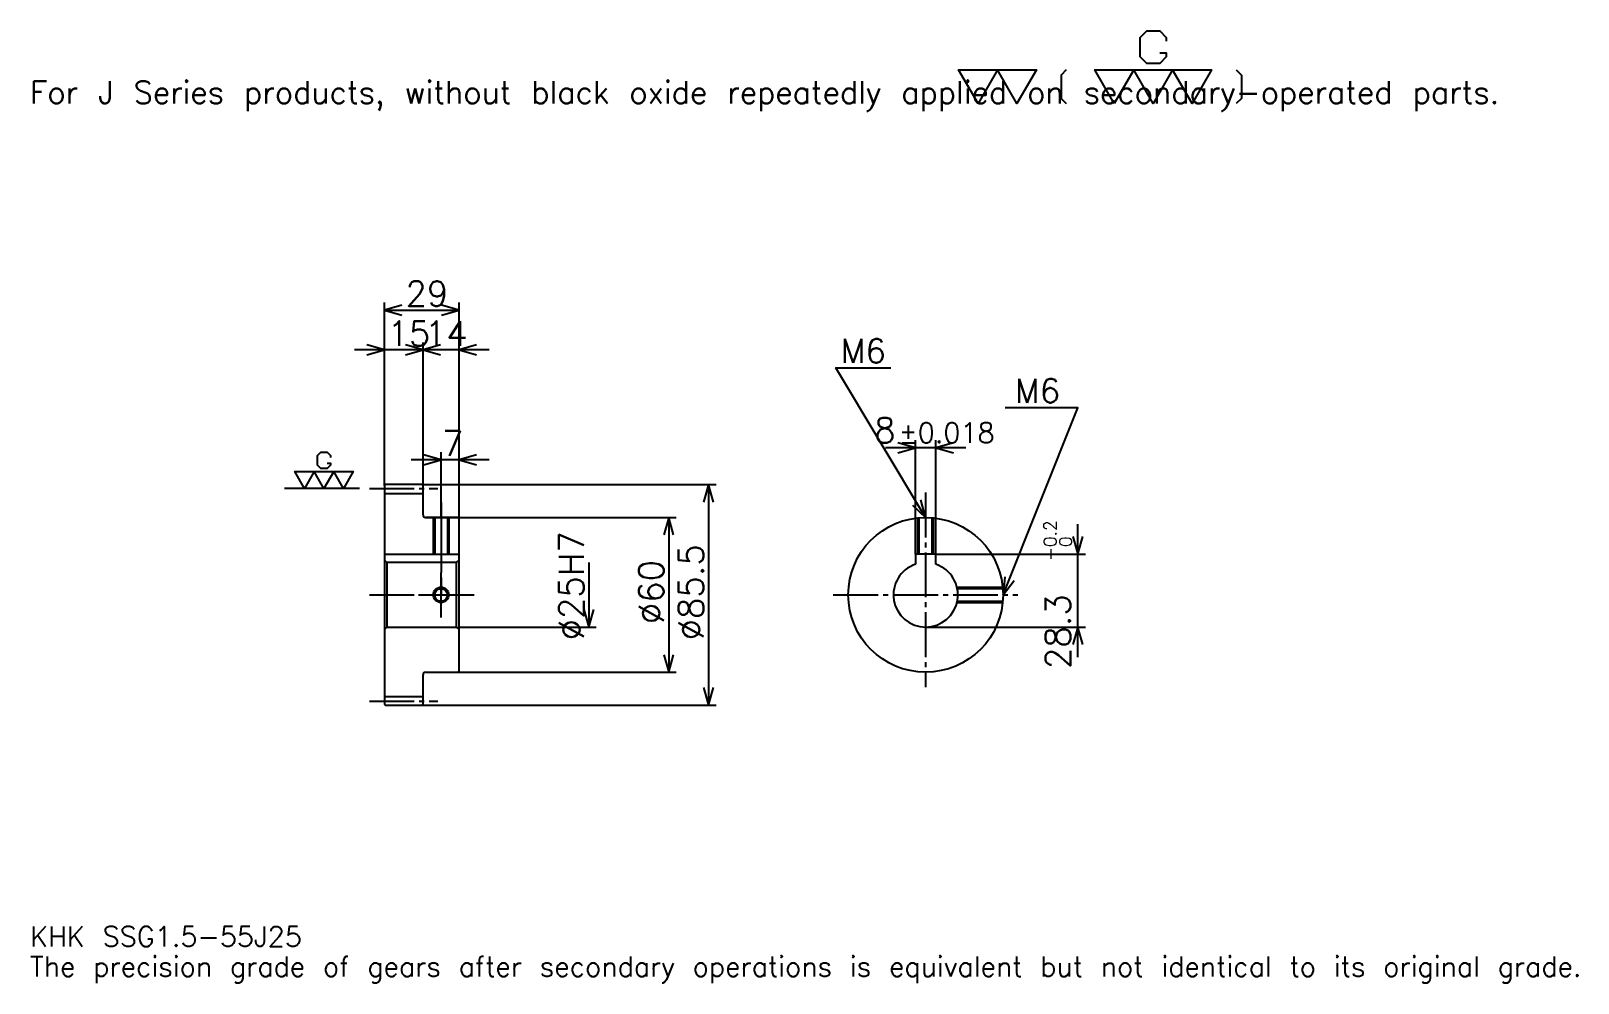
# Model space of a CAD drawing. Extents: x 20 to 620, y 7 to 376.
import ezdxf

# ---------------------------------------------------------------- set-up
doc = ezdxf.new("R2010")
doc.units = 0
doc.linetypes.add('DASHDOT', pattern=[23.217392, 17.413043, -1.934783, 1.934783, -1.934783])
doc.layers.get('0').update_dxf_attribs({"linetype": 'CONTINUOUS'})
doc.layers.add('DASHDOT', color=6, linetype='DASHDOT')
doc.styles.add('KANJI', font='TXT', dxfattribs={"bigfont": 'BIGFONT'})

msp = doc.modelspace()

# ---------------------------------------------------------------- linework, layer by layer
at = {"color": 5}
for p, q in [((156.717407, 200.434784), (156.717407, 271.054352)), ((185.717407, 200.434784), (185.717407, 271.054352)), ((156.717407, 268.152161), (185.717407, 268.152161)), ((183.326111, 252.67392), (145.108704, 252.67392)), ((197.326111, 252.67392), (160.108719, 252.67392)), ((171.717407, 200.434784), (171.717407, 255.576096)), ((362.630432, 173.484787), (362.630432, 217.67392)), ((370.630432, 173.484787), (370.630432, 217.67392)), ((197.326111, 210.108704), (167.108704, 210.108704)), ((178.717407, 200.434784), (178.717407, 213.010864)), ((382.239136, 214.771729), (351.021759, 214.771729)), ((156.717407, 199.934784), (156.717407, 200.434784)), ((171.217407, 200.434784), (185.717407, 200.434784)), ((171.717407, 199.934784), (171.717407, 200.434784)), ((178.717407, 187.684784), (178.717407, 200.434784)), ((178.717407, 187.684784), (178.717407, 200.434784)), ((185.717407, 200.434784), (285.358704, 200.434784)), ((185.717407, 187.184784), (185.717407, 200.434784)), ((282.456543, 200.434784), (282.456543, 114.934784)), ((172.717407, 187.684784), (185.717407, 187.684784)), ((185.717407, 187.684784), (269.880463, 187.684784)), ((266.978271, 187.684784), (266.978271, 127.684784)), ((425.652191, 133.576096), (425.652191, 185.093475)), ((236.021759, 170.184784), (236.021759, 145.184784)), ((370.630432, 173.484787), (428.554352, 173.484787)), ((185.717407, 145.184784), (238.923935, 145.184784)), ((366.630432, 145.184784), (428.554352, 145.184784)), ((172.717407, 127.684784), (185.717407, 127.684784)), ((185.717407, 127.684784), (269.880463, 127.684784)), ((171.217407, 114.934784), (185.717407, 114.934784)), ((185.717407, 114.934784), (285.358704, 114.934784))]:
    msp.add_line(p, q, dxfattribs=at)
at = {"color": 7}
msp.add_line((147.043488, 198.934784), (118.021759, 198.934784), dxfattribs=at)
at = {"color": 4}
for p, q in [((156.717407, 197.059784), (171.717407, 197.059784)), ((156.717407, 173.484787), (185.717407, 173.484787)), ((157.717407, 170.184784), (157.717407, 145.184784)), ((184.717407, 170.184784), (185.717407, 171.184784)), ((184.717407, 145.184784), (185.717407, 144.184784)), ((156.717407, 118.309784), (171.717407, 118.309784))]:
    msp.add_line(p, q, dxfattribs=at)
at = {"color": 7}
for points in [[(457.382599, 367.879547), (459.897827, 367.879547), (459.897827, 366.370422), (457.382599, 363.855225), (452.352173, 363.855225), (449.836945, 366.370422), (449.836945, 373.916077), (452.352173, 376.431305), (457.382599, 376.431305), (459.897827, 373.916077), (459.897827, 372.406952)], [(386.956512, 348.260864), (379.410858, 361.339996), (409.593475, 361.339996), (402.047821, 348.260864), (394.502167, 361.339996), (386.956512, 348.260864)], [(421.163452, 361.339996), (419.151306, 359.32782), (419.151306, 350.273041), (421.163452, 348.260864)], [(439.776062, 348.260864), (432.230438, 361.339996), (477.504333, 361.339996), (469.958679, 348.260864), (462.413025, 361.339996), (454.867371, 348.260864), (447.321716, 361.339996), (439.776062, 348.260864)], [(487.062164, 361.339996), (489.074341, 359.32782), (489.074341, 350.273041), (487.062164, 348.260864)], [(134.564148, 208.744141), (135.821747, 208.744141), (135.821747, 207.989563), (134.564148, 206.731964), (132.048935, 206.731964), (130.791321, 207.989563), (130.791321, 211.76239), (132.048935, 213.020004), (134.564148, 213.020004), (135.821747, 211.76239), (135.821747, 211.007828)], [(125.760887, 198.934784), (121.98806, 205.47435), (144.625015, 205.47435), (140.852188, 198.934784), (137.079361, 205.47435), (133.306534, 198.934784), (129.533707, 205.47435), (125.760887, 198.934784)]]:
    msp.add_lwpolyline(points, dxfattribs=at)
at = {"color": 5}
for points in [[(163.489151, 270.086975), (156.717407, 268.152161), (163.489151, 266.217407)], [(178.945663, 266.217407), (185.717407, 268.152161), (178.945663, 270.086975)], [(149.945663, 250.739136), (156.717407, 252.67392), (149.945663, 254.608704)], [(164.945663, 250.739136), (171.717407, 252.67392), (164.945663, 254.608704)], [(178.489151, 254.608704), (171.717407, 252.67392), (178.489151, 250.739136)], [(192.489151, 254.608704), (185.717407, 252.67392), (192.489151, 250.739136)], [(366.630432, 187.684784), (331.804382, 245.728271), (353.086975, 245.728271)], [(396.630432, 157.684784), (425.652191, 230.25), (397.404358, 230.25)], [(355.858704, 212.836945), (362.630432, 214.771729), (355.858704, 216.706512)], [(377.402191, 216.706512), (370.630432, 214.771729), (377.402191, 212.836945)], [(171.945663, 208.17392), (178.717407, 210.108704), (171.945663, 212.043488)], [(192.489151, 212.043488), (185.717407, 210.108704), (192.489151, 208.17392)], [(284.391327, 193.66304), (282.456543, 200.434784), (280.521759, 193.66304)], [(361.487366, 192.496063), (366.630432, 187.684784), (364.805481, 194.486938)], [(268.913055, 180.91304), (266.978271, 187.684784), (265.043488, 180.91304)], [(423.717407, 180.256531), (425.652191, 173.484787), (427.586975, 180.256531)], [(397.348633, 164.690781), (396.630432, 157.684784), (400.941528, 163.253845)], [(234.086975, 151.956528), (236.021759, 145.184784), (237.956543, 151.956528)], [(427.586975, 138.41304), (425.652191, 145.184784), (423.717407, 138.41304)], [(265.043488, 134.456528), (266.978271, 127.684784), (268.913055, 134.456528)], [(280.521759, 121.706528), (282.456543, 114.934784), (284.391327, 121.706528)]]:
    msp.add_lwpolyline(points, dxfattribs=at)
at = {"color": 4}
for points in [[(171.717407, 188.684784), (171.717407, 199.934784), (171.217407, 200.434784), (157.217407, 200.434784), (156.717407, 199.934784), (156.717407, 144.184784)], [(172.717407, 127.684784), (185.217407, 127.684784), (185.717407, 128.184784), (185.717407, 187.184784), (185.217407, 187.684784), (172.717407, 187.684784)], [(175.717407, 187.684784), (175.717407, 173.484787)], [(176.257416, 187.684784), (176.257416, 173.484787)], [(181.177399, 187.684784), (181.177399, 173.484787)], [(181.717407, 187.684784), (181.717407, 173.484787)], [(363.630432, 173.484787), (363.630432, 187.534409)], [(364.170441, 173.484787), (364.170441, 187.583755)], [(369.090454, 173.484787), (369.090454, 187.583755)], [(369.630432, 173.484787), (369.630432, 187.534409)], [(156.717407, 144.184784), (157.717407, 145.184784), (184.717407, 145.184784), (184.717407, 170.184784), (157.717407, 170.184784), (156.717407, 171.184784)], [(370.630432, 169.527496), (370.630432, 173.484787), (362.630432, 173.484787), (362.630432, 169.527496)], [(378.765106, 160.684784), (396.480072, 160.684784)], [(378.885986, 160.144791), (396.529419, 160.144791)], [(378.765106, 154.684784), (396.480072, 154.684784)], [(378.885986, 155.224777), (396.529419, 155.224777)], [(156.717407, 144.184784), (156.717407, 115.434784), (157.217407, 114.934784), (171.217407, 114.934784), (171.717407, 115.434784), (171.717407, 126.684784)]]:
    msp.add_lwpolyline(points, dxfattribs=at)
for centre, radius in [((366.630432, 157.684784), 30), ((178.717407, 157.684784), 2.46)]:
    msp.add_circle(centre, radius, dxfattribs=at)
at = {"color": 7}
msp.add_circle((178.717407, 157.684784), 3, dxfattribs=at)
at = {"color": 4}
for centre, radius, start, end in [((172.717407, 188.684784), 1, 180, 270), ((366.630432, 157.684784), 12.5, 108.662925185, 71.337074815), ((172.717407, 126.684784), 1, 90, 180)]:
    msp.add_arc(centre, radius, start, end, dxfattribs=at)
at = {"layer": 'DASHDOT', "color": 7}
for p, q in [((150.913055, 198.934784), (177.521759, 198.934784)), ((366.630432, 197.358704), (366.630432, 121.880432)), ((178.717407, 187.684784), (178.717407, 157.684784)), ((150.913055, 157.684784), (191.521759, 157.684784)), ((330.826111, 157.684784), (402.434814, 157.684784)), ((150.913055, 116.434784), (177.521759, 116.434784))]:
    msp.add_line(p, q, dxfattribs=at)
for points in [[(178.717407, 193.489136), (178.717407, 167.680435)], [(178.717407, 148.880432), (178.717407, 166.489136)], [(169.913055, 157.684784), (187.521759, 157.684784)]]:
    msp.add_lwpolyline(points, dxfattribs=at)

# ---------------------------------------------------------------- texts
at = {"color": 7, "style": 'KANJI'}
for s, height, p in [('For J Series products, without black oxide repeatedly applied on secondary-operated parts.', 8.706522, (19.347826, 348.260864)), ('29', 9.673913, (164.929367, 269.700012)), ('15', 9.673913, (157.929367, 254.221741)), ('14', 9.673913, (172.429367, 254.221741)), ('M6', 9.286957, (333.739136, 247.663055)), ('M6', 9.286957, (401.273926, 232.184784)), ('8', 9.673913, (346.66156, 216.706512)), ('%%p0.018', 7.73913, (356.237549, 216.706512)), ('7', 9.673913, (179.07338, 211.656525)), ('KHK SSG1.5-55J25', 7.73913, (19.347826, 21.282608)), ('The precision grade of gears after secondary operations is equivalent but not identical to its original grade.', 7.73913, (19.347826, 9.673913))]:
    msp.add_text(s, height=height, dxfattribs=at).set_placement(p)
for s, height, p in [('%%c25H7', 9.673913, (234.086975, 140.029892)), ('0.2', 4.836957, (417.332642, 176.210907)), ('%%c85.5', 9.673913, (280.521759, 140.029892)), ('+', 4.836957, (417.332642, 170.793518)), ('0', 4.836957, (423.330444, 176.210907)), ('%%c60', 9.673913, (265.043488, 146.317932)), ('28.3', 9.673913, (422.750031, 128.92099))]:
    msp.add_text(s, height=height, rotation=90, dxfattribs=at).set_placement(p)

doc.saveas('drawing.dxf')
